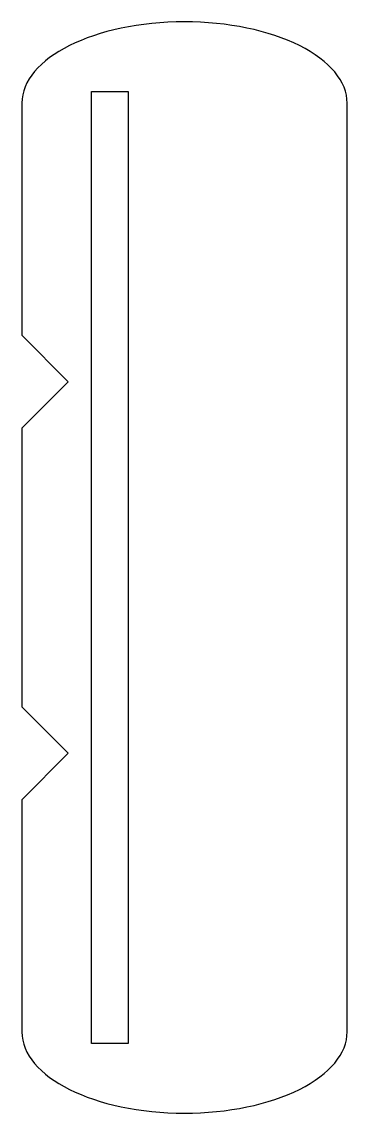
# Model space of a CAD drawing. Extents: x 0 to 14, y 0 to 47.
import ezdxf

# ---------------------------------------------------------------- set-up
doc = ezdxf.new("R2010")
doc.units = 0
doc.header["$MEASUREMENT"] = 0
doc.layers.get('0').update_dxf_attribs({"linetype": 'CONTINUOUS'})

msp = doc.modelspace()

# ---------------------------------------------------------------- linework, layer by layer
at = {"color": 7, "linetype": 'CONTINUOUS'}
for p, q in [((0.026459, 43.526457), (0.026459, 33.526458)), ((14.026458, 3.526458), (14.026458, 43.526457)), ((0.026459, 33.526458), (2.026458, 31.526458)), ((2.026458, 31.526458), (0.026458, 29.526458)), ((0.026458, 29.526458), (0.026459, 17.526458)), ((0.026459, 17.526458), (2.026458, 15.526458)), ((2.026458, 15.526458), (0.026458, 13.526458)), ((0.026458, 13.526458), (0.026458, 3.526458))]:
    msp.add_line(p, q, dxfattribs=at)
msp.add_lwpolyline([(4.601258, 3.026458), (3.026458, 3.026458), (3.026458, 44.026456), (4.601258, 44.026456)], close=True, dxfattribs=at)
for centre, major_axis, start_param, end_param in [((7.026458, 43.526457), (6.999999, 0), -4.71238898, -3.141592654), ((7.026458, 43.526457), (7, 0), 0, 1.570796327), ((7.026459, 3.526459), (7, 0), -3.141592502, -1.570796389), ((7.026458, 3.526458), (7, 0), -1.570796327, 0)]:
    msp.add_ellipse(centre, major_axis=major_axis, ratio=0.5, start_param=start_param, end_param=end_param, dxfattribs=at)

doc.saveas('drawing.dxf')
